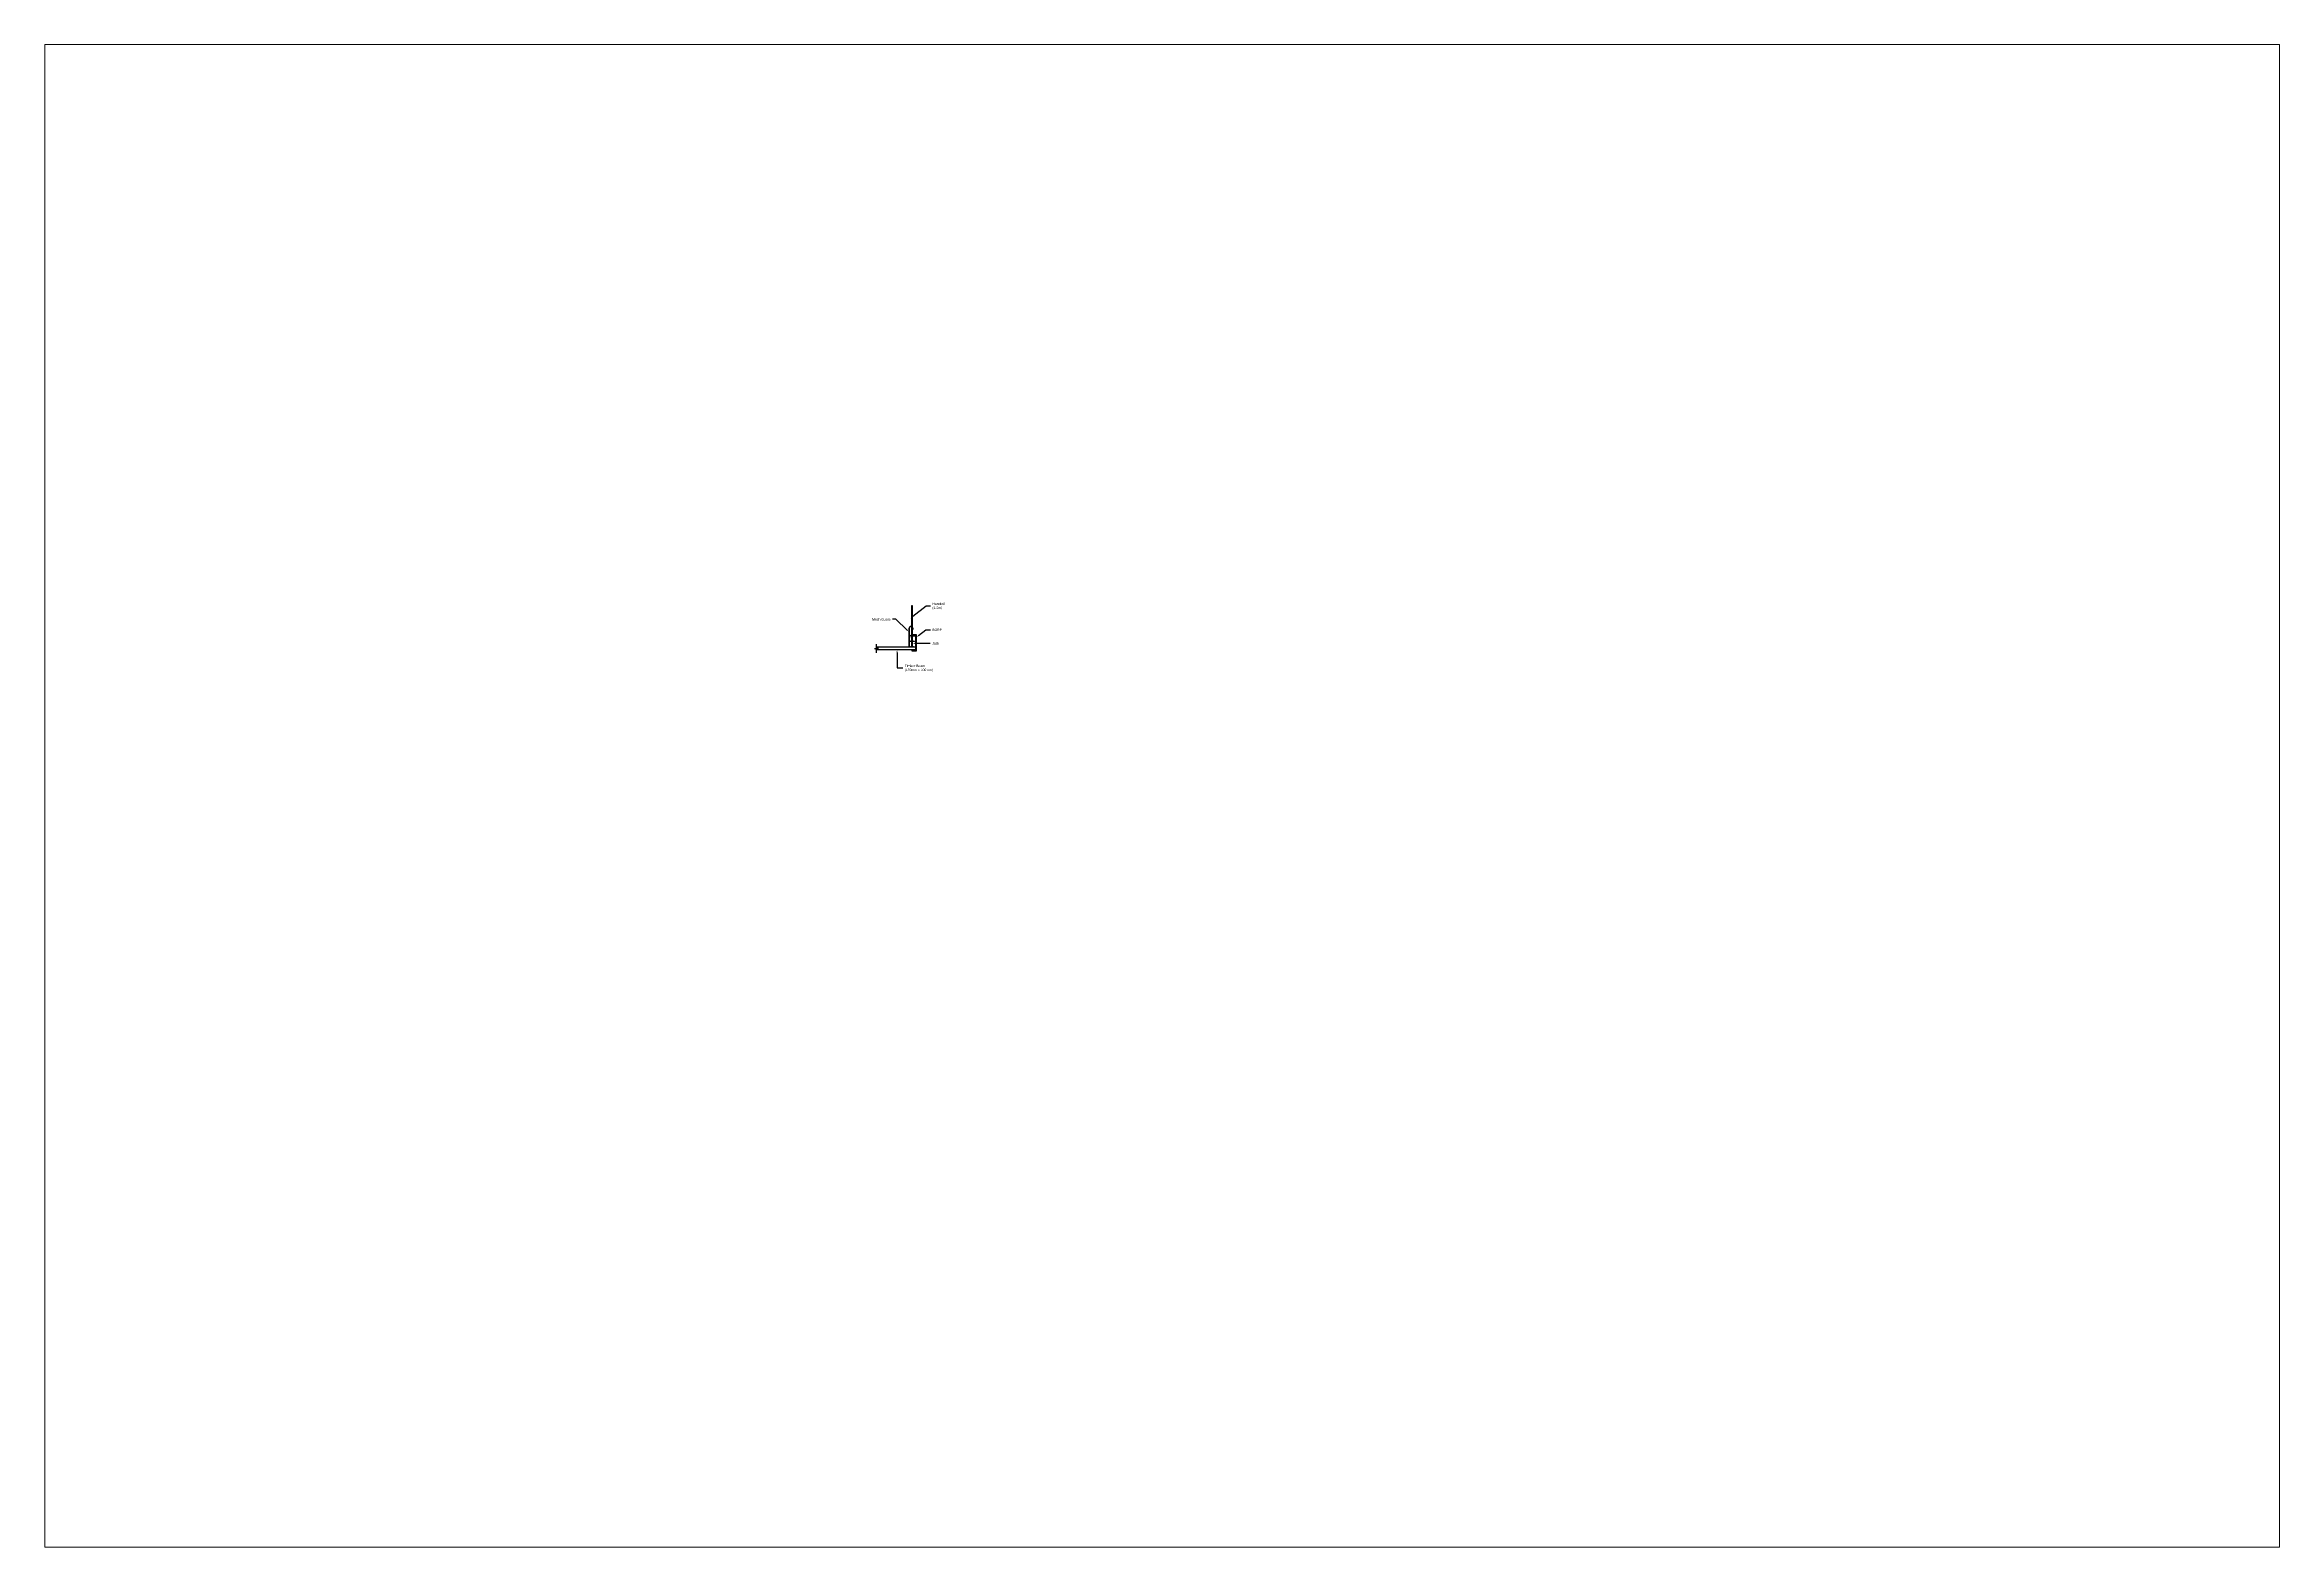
# Paper-space layout 'Layout1' of a CAD drawing. Header units: millimetres. Extents: x 18 to 1164, y 13 to 785.
# The model-space entities are those that its viewports show. They can reach past a viewport. Long polylines and large blocks are cut down to what shows.
import ezdxf
from ezdxf import colors
from ezdxf.entities.mleader import LeaderData, LeaderLine
from ezdxf.math import Vec2, Vec3

# ---------------------------------------------------------------- set-up
doc = ezdxf.new("R2010")
doc.units = ezdxf.units.MM
doc.linetypes.add('KwikScaf_DASHED', pattern=[3.75, 2.5, -1.25])
doc.layers.add('Extras', color=6, linetype='Continuous')
doc.layers.add('Text', color=7, linetype='Continuous', lineweight=30)

# ---------------------------------------------------------------- blocks, each defined once
blk = doc.blocks.new('BGRP Side View')
h = blk.add_hatch()
h.set_pattern_fill('LINE', color=256, angle=95, style=0)
h.set_pattern_definition([(95, (-8676.2146, 2327.732), (-3.1629182, -0.2767195), [])])
h.paths.add_polyline_path([(270, 796), (270, 806), (240, 806), (240, 796)])
h.paths.add_polyline_path([(305, 796), (305, 806), (290, 806), (290, 796)])
for p, q in [((0, 826), (200, 826)), ((50, 776), (0, 826)), ((200, 776), (50, 776)), ((200, 826), (200, 776)), ((200, 826), (225, 817)), ((200, 823), (200, 778)), ((200, 776), (225, 784)), ((225, 811), (215, 811)), ((215, 791), (215, 811)), ((215, 806), (270, 806)), ((215, 796), (270, 796)), ((225, 791), (215, 791)), ((225, 811), (225, 817)), ((225, 791), (225, 784)), ((240, 796), (240, 806)), ((250, 823), (250, 811)), ((250, 823), (271, 823)), ((250, 811), (271, 811)), ((250, 791), (271, 791)), ((250, 778), (250, 791)), ((250, 778), (271, 778)), ((270, 788), (270, 813)), ((290, 813), (270, 813)), ((290, 788), (270, 788)), ((271, 823), (271, 811)), ((271, 778), (271, 791)), ((290, 788), (290, 813)), ((290, 806), (305, 806)), ((290, 796), (305, 796)), ((305, 806), (305, 796))]:
    blk.add_line(p, q)
blk.add_lwpolyline([(50, 776), (50, 51), (0, 51), (0, 826)])
blk.add_lwpolyline([(0, 51), (250, 51), (250, 1), (0, 1)], close=True)
blk = doc.blocks.new('Knuckle')
at = {"color": 190}
for points in [[(-127.5, 20), (-38.25, 20), (-38.25, 5), (-127.5, 5)], [(38.25, 20), (127.5, 20), (127.5, 5), (38.25, 5)]]:
    blk.add_lwpolyline(points, close=True, dxfattribs=at)
for points in [[(-63.75, 20), (-63.75, 40), (63.75, 40), (63.75, 20)], [(63.75, 5), (63.75, 0), (-63.75, 0), (-63.75, 5)]]:
    blk.add_lwpolyline(points, dxfattribs=at)
blk = doc.blocks.new('Meshguard')
for p, q in [((-109, 0), (-109, -926)), ((-99, 0), (-99, -926)), ((99, -30), (99, 0)), ((109, -30), (109, 0)), ((-109, -926), (-99, -926)), ((99, -30), (109, -30))]:
    blk.add_line(p, q)
for radius in [109, 99.3]:
    blk.add_arc((0, 0), radius, 0, 180)

msp = doc.modelspace()

# ---------------------------------------------------------------- linework, layer by layer
at = {"color": 190, "linetype": 'KwikScaf_DASHED', "ltscale": 0.7, "extrusion": (2.44923e-16, 1, 2.30446e-16)}
for p, q in [((38131, 41461), (38112, 41461)), ((38149, 41461), (38131, 41461))]:
    msp.add_line(p, q, dxfattribs=at)
at = {"color": 190, "ltscale": 0.7, "extrusion": (2.44923e-16, 1, 2.30446e-16)}
for p, q in [((38112, 40741), (38112, 41461)), ((38149, 40741), (38149, 41461))]:
    msp.add_line(p, q, dxfattribs=at)
for p, q in [((36311, 40692), (36311, 40880)), ((36311, 40430), (36311, 40619))]:
    msp.add_line(p, q)
at = {"color": 40}
for p, q in [((36311, 40730), (38311, 40730)), ((38311, 40580), (36311, 40580)), ((38311, 40730), (38311, 40580))]:
    msp.add_line(p, q, dxfattribs=at)
at = {"color": 190}
msp.add_lwpolyline([(38055, 40741), (38207, 40741), (38207, 40733), (38055, 40733)], close=True, dxfattribs=at)
at = {"layer": 'Extras'}
msp.add_lwpolyline([(38106, 41043), (38156, 41043), (38156, 42843), (38106, 42843)], close=True, dxfattribs=at)
at = {"layer": 'Extras', "const_width": 7.5}
for points in [[(38045, 42233, 1), (38112, 42233, 1)], [(38045, 41733, 1), (38112, 41733, 1)], [(38045, 41233, 1), (38112, 41233, 1)]]:
    msp.add_lwpolyline(points, format="xyb", close=True, dxfattribs=at)
at = {"layer": 'Text'}
for p, q in [((36211, 40655), (36411, 40655)), ((36211, 40655), (36311, 40619)), ((36411, 40655), (36311, 40692))]:
    msp.add_line(p, q, dxfattribs=at)

# ---------------------------------------------------------------- block references
for name, p in [('Meshguard', (38078, 41677)), ('Knuckle', (38131, 41003))]:
    msp.add_blockref(name, p)
at = {"xscale": -1}
msp.add_blockref('BGRP Side View', (38366, 40525), dxfattribs=at)

# ---------------------------------------------------------------- leaders
at = {"layer": 'Text'}
ml = msp.add_multileader_mtext('Standard', dxfattribs=at)
ml.set_content('Handrail\\P(1.5m)', color=256)
ml.set_leader_properties()
ml.build(insert=Vec2(0, 0))
ml.multileader.update_dxf_attribs({"text_left_attachment_type": 2, "text_right_attachment_type": 2, "dogleg_length": 0, "arrow_head_size": 125, "scale": 0.5})
ctx = ml.context
ctx.base_point, ctx.scale, ctx.char_height, ctx.arrow_head_size, ctx.landing_gap_size, ctx.plane_origin = Vec3(39074, 42845), 0.5, 125, 125, 100, Vec3(38078, 42233)
ctx.left_attachment, ctx.right_attachment = 2, 2
notes = []
notes.append((ctx, [(0, (1, 1, 0), (39074, 42845), (1, 0), 0, [(0, [(38078, 42233), (38863, 42845)], 0, [])])]))
ctx.mtext.insert, ctx.mtext.flow_direction = Vec3(39174, 43011), 5
ml = msp.add_multileader_mtext('Standard', dxfattribs=at)
ml.set_content('Mesh Guard', color=256)
ml.set_leader_properties()
ml.build(insert=Vec2(0, 0))
ml.multileader.update_dxf_attribs({"text_left_attachment_type": 2, "text_right_attachment_type": 2, "dogleg_length": 0, "arrow_head_size": 125, "scale": 0.5})
ctx = ml.context
ctx.base_point, ctx.scale, ctx.char_height, ctx.arrow_head_size, ctx.landing_gap_size, ctx.plane_origin = Vec3(35727, 42150), 0.5, 125, 125, 100, Vec3(37965, 41512)
ctx.left_attachment, ctx.right_attachment, ctx.text_align_type = 2, 2, 2
notes.append((ctx, [(0, (1, 1, 0), (37136, 42150), (-1, 0), 0, [(0, [(37965, 41512), (37291, 42150)], 0, [])])]))
ctx.mtext.insert, ctx.mtext.alignment, ctx.mtext.flow_direction = Vec3(37036, 42212), 3, 5
ml = msp.add_multileader_mtext('Standard', dxfattribs=at)
ml.set_content('BGRP', color=256)
ml.set_leader_properties()
ml.build(insert=Vec2(0, 0))
ml.multileader.update_dxf_attribs({"text_left_attachment_type": 2, "text_right_attachment_type": 2, "dogleg_length": 0, "arrow_head_size": 125, "scale": 0.5})
ctx = ml.context
ctx.base_point, ctx.scale, ctx.char_height, ctx.arrow_head_size, ctx.landing_gap_size, ctx.plane_origin = Vec3(39070, 41611), 0.5, 125, 125, 100, Vec3(38356, 41235)
ctx.left_attachment, ctx.right_attachment = 2, 2
notes.append((ctx, [(0, (1, 1, 0), (39070, 41611), (1, 0), 0, [(0, [(38356, 41235), (38846, 41611)], 0, [])])]))
ctx.mtext.insert, ctx.mtext.flow_direction = Vec3(39170, 41674), 5
ml = msp.add_multileader_mtext('Standard', dxfattribs=at)
ml.set_content('Timber Beam\\P(150mm x 100mm)', color=256)
ml.set_leader_properties()
ml.build(insert=Vec2(0, 0))
ml.multileader.update_dxf_attribs({"text_left_attachment_type": 2, "text_right_attachment_type": 2, "dogleg_length": 0, "arrow_head_size": 125, "scale": 0.5})
ctx = ml.context
ctx.base_point, ctx.scale, ctx.char_height, ctx.arrow_head_size, ctx.landing_gap_size, ctx.plane_origin = Vec3(37659, 39660), 0.5, 125, 125, 100, Vec3(37361, 40289)
ctx.left_attachment, ctx.right_attachment = 2, 2
notes.append((ctx, [(0, (1, 1, 0), (37659, 39660), (1, 0), 0, [(0, [(37361, 40580), (37361, 39660)], 0, [])])]))
ctx.mtext.insert, ctx.mtext.flow_direction = Vec3(37759, 39826), 5
ml = msp.add_multileader_mtext('Standard', dxfattribs=at)
ml.set_content('Jack', color=256)
ml.set_leader_properties()
ml.build(insert=Vec2(0, 0))
ml.multileader.update_dxf_attribs({"text_left_attachment_type": 2, "text_right_attachment_type": 2, "dogleg_length": 0, "arrow_head_size": 125, "scale": 0.5})
ctx = ml.context
ctx.base_point, ctx.scale, ctx.char_height, ctx.arrow_head_size, ctx.landing_gap_size, ctx.plane_origin = Vec3(39066, 40919), 0.5, 125, 125, 100, Vec3(38148, 40919)
ctx.left_attachment, ctx.right_attachment = 2, 2
notes.append((ctx, [(0, (1, 1, 0), (39066, 40919), (1, 0), 0, [(0, [(38148, 40919)], 0, [])])]))
ctx.mtext.insert, ctx.mtext.flow_direction = Vec3(39166, 40981), 5
for ctx, leaders in notes:
    for number, flags, end, landing, length, lines in leaders:
        leader = LeaderData()
        leader.index, (leader.has_last_leader_line, leader.has_dogleg_vector, leader.attachment_direction) = number, flags
        leader.last_leader_point, leader.dogleg_vector, leader.dogleg_length = Vec3(end), Vec3(landing), length
        for number, points, colour, breaks in lines:
            line = LeaderLine()
            line.index, line.vertices, line.color, line.breaks = number, Vec3.list(points), colors.encode_raw_color(colour), breaks
            leader.lines.append(line)
        ctx.leaders.append(leader)

psp = doc.layouts.get("Layout1")

# ---------------------------------------------------------------- viewports
at = {"layer": '0'}
psp.add_viewport(center=(591.1, 398.9), size=(1146.7, 771.465), view_center_point=(50962.4, 33081.3), view_height=77146.508, dxfattribs=at)

doc.saveas('drawing.dxf')
